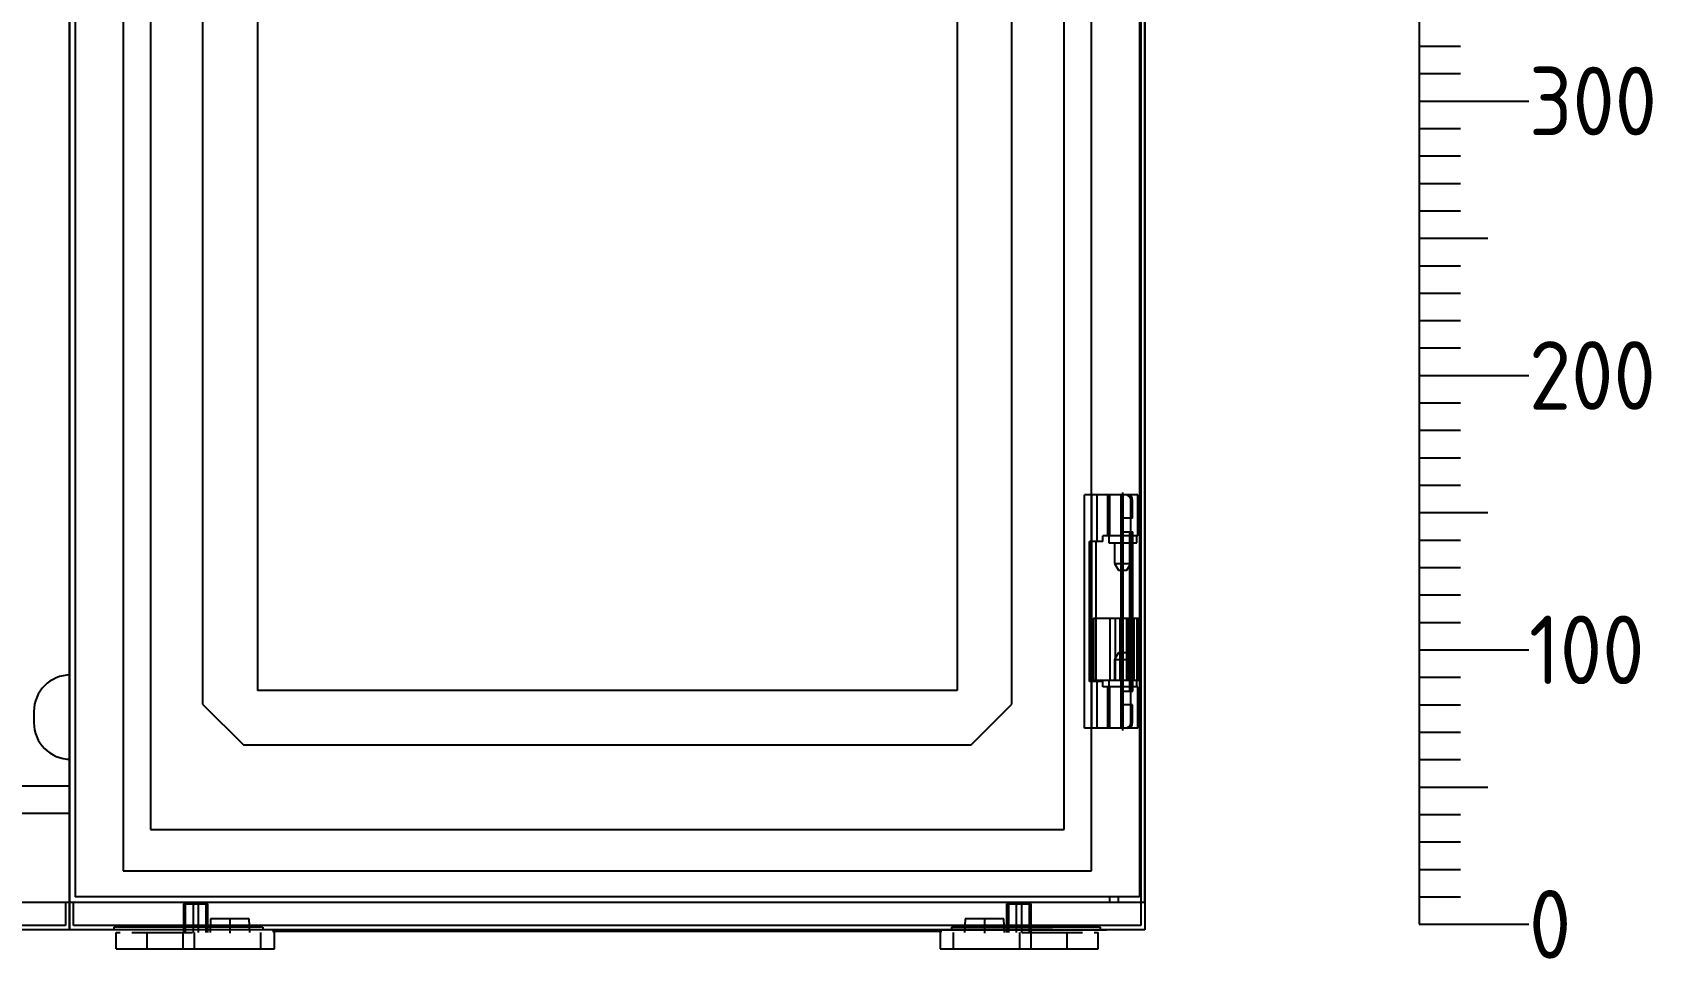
# Model space of a CAD drawing. Header units: millimetres. Extents: x 0 to 69574, y -5 to 41746.
# Drawn here: x 39596 to 40187, y 14756 to 15094 of the extents above; entities that cross this region are included whole.
import ezdxf
from ezdxf.enums import TextEntityAlignment as Align

# ---------------------------------------------------------------- set-up
doc = ezdxf.new("R2010")
doc.units = ezdxf.units.MM
doc.set_wipeout_variables(frame=1)
doc.layers.add('! NO PLOT !', color=7, linetype='Continuous', true_color=0xff75dd, plot=False)
doc.layers.add('000-PI-Oprema', color=30, linetype='Continuous', lineweight=5)
doc.layers.add('000-PI-ORMAR', color=2, linetype='Continuous')
doc.styles.add('PI0', font='isocpeur.ttf', dxfattribs={"width": 0.9})

# ---------------------------------------------------------------- blocks, each defined once
blk = doc.blocks.new('spojnica')
at = {"layer": '! NO PLOT !', "transparency": 33554687}
for p, q in [((44856.49, 28811.5), (44856.49, 26919.4)), ((44861.49, 28809.4), (44861.49, 26919.4)), ((44799.13, 26946.4), (44799.13, 26942.4)), ((44825.86, 26946.4), (44825.86, 26942.4))]:
    blk.add_line(p, q, dxfattribs=at)
for centre, start, end in [((44812.49, 26946.4), 0, 180), ((44812.49, 26942.4), 180, 0)]:
    blk.add_arc(centre, 13.36, start, end, dxfattribs=at)
at = {"layer": '000-PI-ORMAR', "transparency": 33554687}
for p, q in [((44763.49, 26919.4), (44861.49, 26919.4)), ((44856.49, 26919.4), (44856.49, 26909.4)), ((44768.49, 26909.4), (44856.49, 26909.4))]:
    blk.add_line(p, q, dxfattribs=at)
at = {"layer": '000-PI-ORMAR', "ltscale": 0.25, "transparency": 33554687}
blk.add_line((44861.98, 26919.4), (44861.98, 26919.4), dxfattribs=at)
blk = doc.blocks.new('skala_2300')
for p, q in [((0, 540), (0, 0)), ((0, 320), (15, 320)), ((0, 310), (15, 310)), ((0, 300), (40, 300)), ((0, 290), (15, 290)), ((0, 280), (15, 280)), ((0, 270), (15, 270)), ((0, 260), (15, 260)), ((0, 250), (25, 250)), ((0, 240), (15, 240)), ((0, 230), (15, 230)), ((0, 220), (15, 220)), ((0, 210), (15, 210)), ((0, 200), (40, 200)), ((0, 200), (40, 200)), ((0, 200), (40, 200)), ((0, 200), (40, 200)), ((0, 200), (40, 200)), ((0, 200), (40, 200)), ((0, 200), (40, 200)), ((0, 200), (40, 200)), ((0, 190), (15, 190)), ((0, 180), (15, 180)), ((0, 170), (15, 170)), ((0, 160), (15, 160)), ((0, 150), (25, 150)), ((0, 140), (15, 140)), ((0, 130), (15, 130)), ((0, 120), (15, 120)), ((0, 110), (15, 110)), ((0, 100), (40, 100)), ((0, 90), (15, 90)), ((0, 80), (15, 80)), ((0, 70), (15, 70)), ((0, 60), (15, 60)), ((0, 50), (25, 50)), ((0, 40), (15, 40)), ((0, 30), (15, 30)), ((0, 20), (15, 20)), ((0, 10), (15, 10)), ((0, 0), (40, 0))]:
    blk.add_line(p, q)
at = {"style": 'PI0', "width": 0.9}
for s, p in [('300', (40, 300)), ('200', (40, 200)), ('100', (40, 100)), ('0', (40, 0))]:
    blk.add_text(s, height=25, dxfattribs=at).set_placement(p, align=Align.MIDDLE_LEFT)

msp = doc.modelspace()

# ---------------------------------------------------------------- linework, layer by layer
at = {"layer": '000-PI-ORMAR', "transparency": 33554508}
msp.add_line((39560.684, 14819.404), (39658.684, 14819.404), dxfattribs=at)
at = {"layer": '000-PI-ORMAR'}
for p, q in [((39661.121, 14770.904), (39660.903, 14765.904)), ((39675.185, 14770.904), (39661.121, 14770.904)), ((39668.153, 14771.154), (39668.153, 14765.654)), ((39675.403, 14765.904), (39675.185, 14770.904)), ((39936.159, 14770.904), (39935.94, 14765.904)), ((39950.222, 14770.904), (39936.159, 14770.904)), ((39943.19, 14771.154), (39943.19, 14765.654)), ((39950.44, 14765.904), (39950.222, 14770.904)), ((39608.172, 14768.404), (39591.172, 14768.404)), ((39609.672, 14766.904), (39591.172, 14766.904)), ((39628.172, 14766.904), (39609.672, 14766.904)), ((39628.172, 14768.404), (39611.172, 14768.404)), ((39684.944, 14766.904), (39623.672, 14766.904)), ((39625.886, 14767.904), (39625.886, 14766.904)), ((39680.145, 14767.904), (39625.886, 14767.904)), ((39626.71, 14765.904), (39628.172, 14765.904)), ((39626.71, 14759.904), (39626.71, 14765.904)), ((39983.172, 14768.404), (39628.172, 14768.404)), ((39983.172, 14766.904), (39628.172, 14766.904)), ((39632.429, 14765.904), (39654.541, 14765.904)), ((39637.98, 14759.904), (39637.98, 14765.904)), ((39651.105, 14759.904), (39651.105, 14765.904)), ((39655.215, 14759.904), (39655.215, 14765.904)), ((39679.398, 14759.904), (39679.398, 14765.904)), ((39680.145, 14767.904), (39680.145, 14766.904)), ((39683.672, 14766.404), (39927.672, 14766.404)), ((39684.361, 14759.904), (39684.361, 14765.904)), ((39926.399, 14766.904), (39684.944, 14766.904)), ((39926.399, 14766.904), (39987.672, 14766.904)), ((39926.982, 14765.904), (39926.982, 14759.904)), ((39931.198, 14767.904), (39951.894, 14767.904)), ((39931.198, 14767.904), (39931.198, 14766.904)), ((39931.945, 14759.904), (39931.945, 14765.904)), ((39951.894, 14767.904), (39968.038, 14767.904)), ((39956.128, 14759.904), (39956.128, 14765.904)), ((39956.802, 14765.904), (39978.914, 14765.904)), ((39960.238, 14759.904), (39960.238, 14765.904)), ((39985.457, 14767.904), (39968.038, 14767.904)), ((39973.364, 14759.904), (39973.364, 14765.904)), ((40000.172, 14768.404), (39983.172, 14768.404)), ((40001.672, 14766.904), (39983.172, 14766.904)), ((39983.172, 14765.904), (39984.633, 14765.904)), ((39984.633, 14759.904), (39984.633, 14765.904)), ((39985.457, 14766.904), (39985.457, 14767.904)), ((39626.71, 14759.904), (39684.361, 14759.904)), ((39926.982, 14759.904), (39984.633, 14759.904))]:
    msp.add_line(p, q, dxfattribs=at)

# ---------------------------------------------------------------- block references
msp.add_blockref('skala_2300', (40101.672, 14768.904))
at = {"layer": '000-PI-Oprema'}
msp.add_blockref('spojnica', (-5202.464, -12100), dxfattribs=at)

# ---------------------------------------------------------------- next in the draw order: wipeouts: each hides what was drawn before it
msp.add_wipeout([(39609.672, 16761.404), (40000.16, 16761.404), (39999.672, 14778.904), (39609.66, 14776.904)]).dxf.layer = '000-PI-ORMAR'

# ---------------------------------------------------------------- next in the draw order: linework, layer by layer
at = {"layer": '! NO PLOT !'}
for p, q in [((39609.684, 16761.404), (39609.684, 14776.904)), ((39609.684, 14776.904), (39609.684, 16761.404)), ((39629.184, 16749.904), (39629.184, 14788.404)), ((39982.184, 14788.404), (39982.184, 16749.904)), ((39609.672, 14789.904), (39609.672, 16740.766)), ((39639.184, 16734.904), (39639.184, 14803.404)), ((39972.184, 14803.404), (39972.184, 16734.904)), ((39658.184, 16689.154), (39658.184, 14849.154)), ((39678.184, 16684.154), (39678.184, 14854.154)), ((39933.184, 16684.154), (39933.184, 14854.154)), ((39953.184, 14849.154), (39953.184, 16689.154)), ((39979.684, 14840.404), (39979.684, 14925.404)), ((39999.127, 14925.404), (39979.684, 14925.404)), ((39982.167, 14908.404), (39982.167, 14925.404)), ((39982.372, 14840.404), (39982.372, 14925.404)), ((39984.265, 14908.404), (39984.265, 14925.404)), ((39988.027, 14925.404), (39988.027, 14910.404)), ((39988.94, 14910.404), (39988.94, 14925.404)), ((39993.048, 14840.404), (39993.048, 14925.404)), ((39993.577, 14896.554), (39993.577, 14926.254)), ((39993.577, 14910.404), (39993.577, 14925.404)), ((39993.795, 14840.404), (39993.795, 14925.404)), ((39999.127, 14910.404), (39999.127, 14925.404)), ((39996.555, 14923.404), (39997.202, 14923.404)), ((39996.555, 14842.404), (39996.555, 14923.404)), ((39997.202, 14916.904), (39997.202, 14923.404)), ((39997.202, 14916.904), (39993.048, 14916.904)), ((39996.559, 14848.904), (39996.559, 14916.904)), ((39981.439, 14857.404), (39981.439, 14908.404)), ((39986.363, 14908.404), (39981.439, 14908.404)), ((39983.901, 14857.404), (39983.901, 14908.404)), ((39999.127, 14910.404), (39986.363, 14910.404)), ((39986.363, 14908.404), (39986.363, 14910.404)), ((39988.477, 14910.404), (39988.477, 14907.904)), ((39988.477, 14907.904), (39998.677, 14907.904)), ((39990.627, 14907.904), (39990.627, 14900.415)), ((39993.048, 14911.904), (39997.283, 14911.904)), ((39996.13, 14853.904), (39996.13, 14911.904)), ((39996.527, 14900.415), (39996.527, 14907.904)), ((39996.849, 14853.904), (39996.849, 14911.904)), ((39997.283, 14853.904), (39997.283, 14911.904)), ((39998.677, 14907.904), (39998.677, 14910.404)), ((39990.627, 14900.415), (39996.527, 14900.415)), ((39990.627, 14900.415), (39992.077, 14897.904)), ((39995.077, 14897.904), (39996.527, 14900.415)), ((39992.077, 14897.904), (39995.077, 14897.904)), ((39982.884, 14880.404), (39982.884, 14857.904)), ((39982.884, 14880.404), (39999.684, 14880.404)), ((39988.834, 14880.404), (39988.834, 14857.904)), ((39990.834, 14880.404), (39990.834, 14857.904)), ((39992.505, 14880.404), (39992.505, 14857.904)), ((39992.862, 14880.404), (39992.862, 14857.904)), ((39995.005, 14880.404), (39995.005, 14857.904)), ((39995.362, 14880.404), (39995.362, 14857.904)), ((39995.723, 14880.404), (39995.723, 14857.904)), ((39996.847, 14880.404), (39996.847, 14857.904)), ((39997.602, 14880.404), (39997.602, 14857.904)), ((39997.723, 14857.904), (39997.723, 14880.404)), ((39998.726, 14880.404), (39998.726, 14857.904)), ((39999.482, 14880.404), (39999.482, 14857.904)), ((39992.077, 14867.904), (39990.627, 14865.392)), ((39990.627, 14865.392), (39990.627, 14857.904)), ((39990.627, 14865.392), (39996.527, 14865.392)), ((39992.077, 14867.904), (39995.077, 14867.904)), ((39993.577, 14839.554), (39993.577, 14869.254)), ((39996.527, 14865.392), (39995.077, 14867.904)), ((39996.527, 14857.904), (39996.527, 14865.392)), ((39933.184, 14854.154), (39678.184, 14854.154)), ((39986.363, 14857.404), (39981.439, 14857.404)), ((39982.167, 14840.404), (39982.167, 14857.404)), ((39982.884, 14857.904), (39999.684, 14857.904)), ((39984.265, 14840.404), (39984.265, 14857.404)), ((39986.363, 14855.404), (39986.363, 14857.404)), ((39999.127, 14855.404), (39986.363, 14855.404)), ((39988.027, 14855.404), (39988.027, 14840.404)), ((39988.477, 14857.904), (39988.477, 14855.404)), ((39988.94, 14840.404), (39988.94, 14855.404)), ((39993.048, 14853.904), (39997.283, 14853.904)), ((39993.577, 14840.404), (39993.577, 14855.404)), ((39998.677, 14855.404), (39998.677, 14857.904)), ((39999.127, 14840.404), (39999.127, 14855.404)), ((39658.184, 14849.154), (39673.184, 14834.154)), ((39938.184, 14834.154), (39953.184, 14849.154)), ((39997.202, 14848.904), (39993.048, 14848.904)), ((39997.202, 14842.404), (39997.202, 14848.904)), ((39996.555, 14842.404), (39997.202, 14842.404)), ((39999.127, 14840.404), (39979.684, 14840.404)), ((39938.184, 14834.154), (39673.184, 14834.154)), ((39639.184, 14803.404), (39972.184, 14803.404)), ((39629.184, 14788.404), (39982.184, 14788.404))]:
    msp.add_line(p, q, dxfattribs=at)
for centre, start_param, end_param in [((39994.623, 14923.404), 4.712389, 6.2831853), ((39995.27, 14923.404), 4.712389, 6.2831853), ((39994.623, 14842.404), 3.1415927, 4.712389), ((39995.27, 14842.404), 3.1415927, 4.712389)]:
    msp.add_ellipse(centre, major_axis=(0, 2), ratio=0.9659258, start_param=start_param, end_param=end_param, dxfattribs=at)
at = {"layer": '000-PI-ORMAR'}
for p, q in [((39609.684, 16761.404), (39609.684, 14776.904)), ((40000.172, 16761.404), (40000.172, 14776.904)), ((40001.672, 16761.404), (40001.672, 14776.904)), ((40001.684, 14776.904), (40001.684, 16761.404)), ((40001.684, 14776.904), (40001.684, 16761.404)), ((39611.684, 16759.404), (39611.684, 14778.904)), ((39999.684, 16759.404), (39999.684, 14778.904)), ((39609.672, 14766.904), (39609.672, 14789.904)), ((39017.684, 14776.904), (39609.684, 14776.904)), ((39608.172, 14776.904), (39608.172, 14768.404)), ((39609.672, 14776.904), (39609.672, 14766.904)), ((39609.684, 14776.904), (40001.684, 14776.904)), ((39609.684, 14776.904), (40001.684, 14776.904)), ((39611.172, 14768.404), (39611.172, 14776.904)), ((39999.684, 14778.904), (39611.684, 14778.904)), ((39988.934, 14776.904), (39988.934, 14778.904)), ((39991.934, 14778.904), (39991.934, 14776.904)), ((40000.172, 14776.904), (40000.172, 14768.404)), ((40001.672, 14776.904), (40001.672, 14766.904)), ((39651.187, 14776.324), (39651.187, 14765.904)), ((39651.187, 14776.324), (39660.087, 14776.324)), ((39651.853, 14776.324), (39651.853, 14765.904)), ((39654.695, 14776.324), (39654.695, 14765.904)), ((39656.58, 14776.324), (39656.58, 14765.904)), ((39659.422, 14776.324), (39659.422, 14765.904)), ((39660.087, 14765.904), (39660.087, 14776.324)), ((39951.256, 14776.324), (39960.156, 14776.324)), ((39951.256, 14776.324), (39951.256, 14765.904)), ((39951.922, 14776.324), (39951.922, 14765.904)), ((39954.764, 14776.324), (39954.764, 14765.904)), ((39956.649, 14776.324), (39956.649, 14765.904)), ((39959.49, 14776.324), (39959.49, 14765.904)), ((39960.156, 14765.904), (39960.156, 14776.324))]:
    msp.add_line(p, q, dxfattribs=at)

doc.saveas('drawing.dxf')
